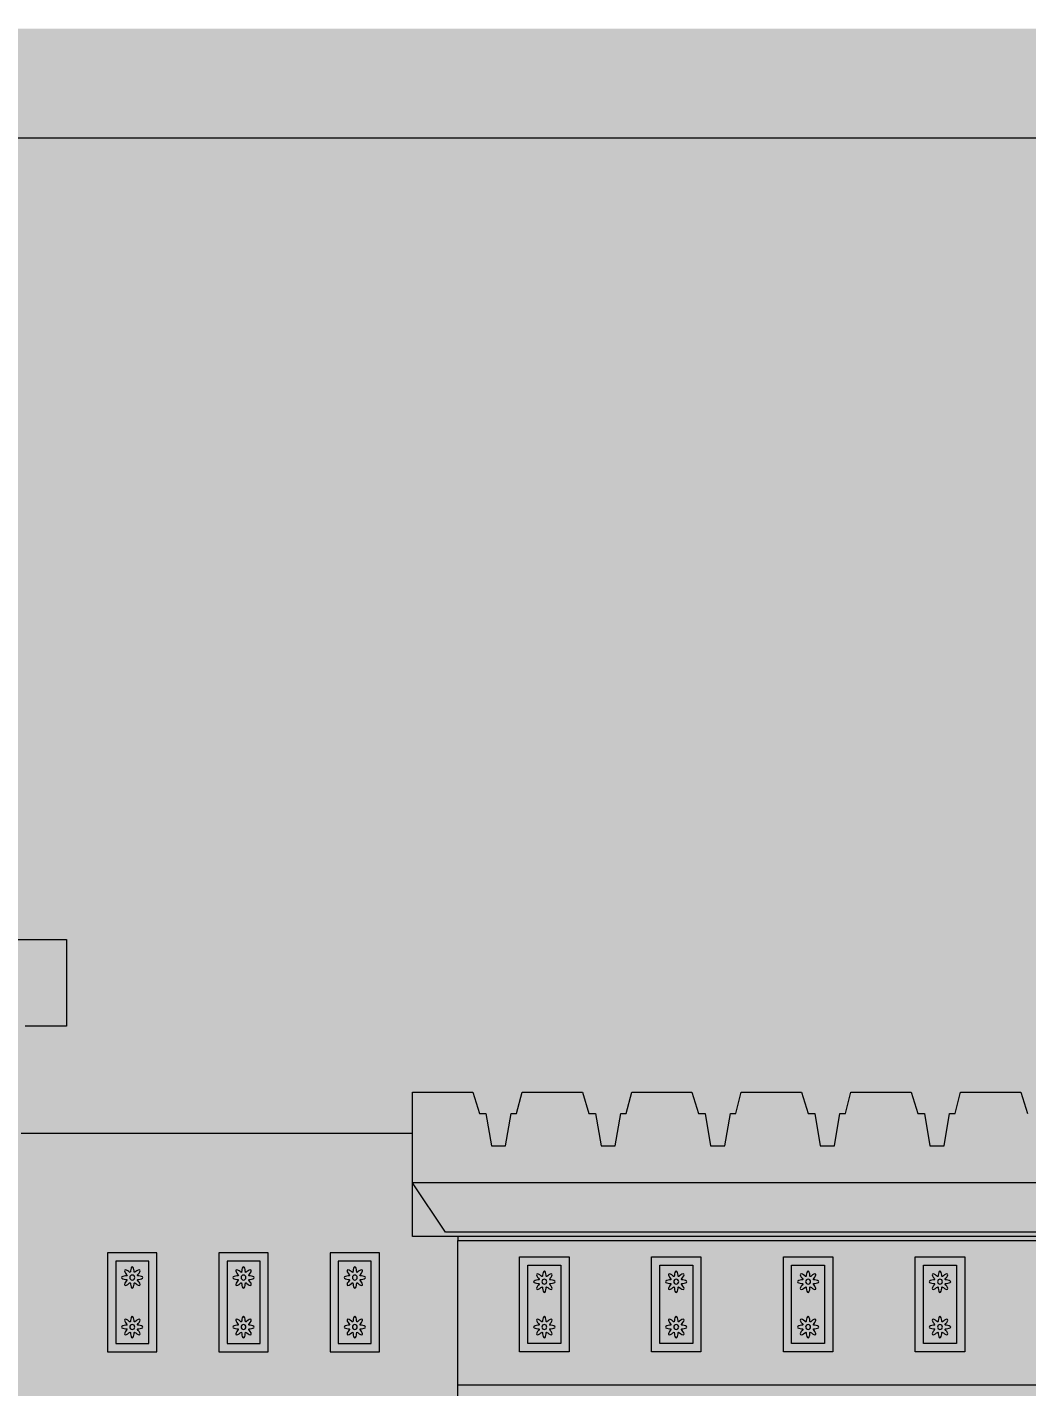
# Model space of a CAD drawing. Header units: millimetres. Extents: x -2412 to 16214, y -1176 to 12021.
# Drawn here: x 8695 to 12398, y 6985 to 12021 of the extents above; entities that cross this region are included whole.
import ezdxf

# ---------------------------------------------------------------- set-up
doc = ezdxf.new("R2010")
doc.units = ezdxf.units.MM
for name, color, linetype, lineweight, true_color in [('00_WHITE_BACKGROUND', 7, 'Continuous', 18, 0xffffff), ('01_STRUCTURE', 7, 'Continuous', 18, 0x000000), ('02_CORNICES', 7, 'Continuous', 18, 0x000000), ('03_FRAMES_DOORS', 7, 'Continuous', 18, 0x000000), ('04_GLAZING_SHUTTERS', 7, 'Continuous', 18, 0x000000), ('05_STONE_JOINTS', 7, 'Continuous', 18, 0x000000), ('06_ORNAMENT', 7, 'Continuous', 18, 0x000000), ('09_ESTIMATED_DIMS', 7, 'Continuous', 18, 0x000000)]:
    doc.layers.add(name, color=color, linetype=linetype, lineweight=lineweight, true_color=true_color)
doc.dimstyles.get("Standard").update_dxf_attribs({"dimtxt": 2.5, "dimasz": 2.5, "dimexe": 1.25, "dimexo": 0.625, "dimtad": 1, "dimcen": 2.5, "dimazin": 3, "dimtfac": 1, "dimtmove": 0, "dimatfit": 3})

msp = doc.modelspace()

# ---------------------------------------------------------------- linework, layer by layer
at = {"layer": '00_WHITE_BACKGROUND', "lineweight": 18, "true_color": 0xffffff}
msp.add_solid([(-2412.2137, -1175.5725), (16213.7405, -1175.5725), (-2412.2137, 12015.2672), (16213.7405, 12015.2672)], dxfattribs=at)
at = {"layer": '01_STRUCTURE', "color": 7, "lineweight": 18, "true_color": 0x000000}
for points in [[(10122.1374, 7923.6641), (8671.7557, 7923.6641)], [(10290.0763, 7541.9847), (10122.1374, 7541.9847), (10122.1374, 7740.458)], [(10290.0763, 6992.3664), (10290.0763, 7526.7176)]]:
    msp.add_lwpolyline(points, dxfattribs=at)
at = {"layer": '02_CORNICES', "color": 7, "lineweight": 18, "true_color": 0x000000}
for points in [[(8620.8244, 8641.2214), (8839.6947, 8641.2214), (8839.6947, 8320.6107), (8687.0229, 8320.6107)], [(10122.1374, 7740.458), (10122.1374, 7923.6641), (10122.1374, 8076.3359), (10345.4656, 8076.3359), (10369.8321, 7996.9466), (10394.1985, 7996.9466), (10414.5038, 7877.8626), (10467.2824, 7877.8626), (10487.5878, 7996.9466), (10507.8931, 7996.9466), (10528.1985, 8076.3359), (10751.5267, 8076.3359), (10775.8931, 7996.9466), (10800.2595, 7996.9466), (10820.5649, 7877.8626), (10873.3435, 7877.8626), (10893.6489, 7996.9466), (10913.9542, 7996.9466), (10934.2595, 8076.3359), (11157.5878, 8076.3359), (11181.9542, 7996.9466), (11206.3206, 7996.9466), (11226.6107, 7877.8626), (11279.4046, 7877.8626), (11299.7099, 7996.9466), (11320.0153, 7996.9466), (11340.3206, 8076.3359), (11563.6489, 8076.3359), (11588.0153, 7996.9466), (11612.3664, 7996.9466), (11632.6718, 7877.8626), (11685.4656, 7877.8626), (11705.771, 7996.9466), (11726.0763, 7996.9466), (11746.3664, 8076.3359), (11969.7099, 8076.3359), (11994.0763, 7996.9466), (12018.4275, 7996.9466), (12038.7328, 7877.8626), (12091.5267, 7877.8626), (12111.8321, 7996.9466), (12132.1221, 7996.9466), (12152.4275, 8076.3359), (12375.771, 8076.3359), (12400.1221, 7996.9466)], [(14000, 7740.458), (10122.1374, 7740.458)], [(14000, 7740.458), (13877.8626, 7557.2519), (10244.2748, 7557.2519), (10122.1374, 7740.458)]]:
    msp.add_lwpolyline(points, dxfattribs=at)
at = {"layer": '03_FRAMES_DOORS', "color": 7, "lineweight": 18, "true_color": 0x000000}
for points in [[(8992.3664, 7480.916), (8992.3664, 7114.5038), (9175.5725, 7114.5038), (9175.5725, 7480.916)], [(9404.5802, 7480.916), (9404.5802, 7114.5038), (9587.7863, 7114.5038), (9587.7863, 7480.916)], [(9816.7939, 7480.916), (9816.7939, 7114.5038), (10000, 7114.5038), (10000, 7480.916)], [(10519.084, 7465.6489), (10702.2901, 7465.6489), (10702.2901, 7114.5038), (10519.084, 7114.5038)], [(11007.6336, 7465.6489), (11190.8397, 7465.6489), (11190.8397, 7114.5038), (11007.6336, 7114.5038)], [(11496.1832, 7465.6489), (11679.3893, 7465.6489), (11679.3893, 7114.5038), (11496.1832, 7114.5038)], [(11984.7328, 7465.6489), (12167.9389, 7465.6489), (12167.9389, 7114.5038), (11984.7328, 7114.5038)]]:
    msp.add_lwpolyline(points, close=True, dxfattribs=at)
at = {"layer": '04_GLAZING_SHUTTERS', "color": 7, "lineweight": 18, "true_color": 0x000000}
for points in [[(9022.9008, 7450.3817), (9022.9008, 7145.0382), (9145.0382, 7145.0382), (9145.0382, 7450.3817)], [(9435.1145, 7450.3817), (9435.1145, 7145.0382), (9557.2519, 7145.0382), (9557.2519, 7450.3817)], [(9847.3282, 7450.3817), (9847.3282, 7145.0382), (9969.4656, 7145.0382), (9969.4656, 7450.3817)], [(10549.6183, 7435.1145), (10671.7557, 7435.1145), (10671.7557, 7145.0382), (10549.6183, 7145.0382)], [(11038.1679, 7435.1145), (11160.3053, 7435.1145), (11160.3053, 7145.0382), (11038.1679, 7145.0382)], [(11526.7176, 7435.1145), (11648.855, 7435.1145), (11648.855, 7145.0382), (11526.7176, 7145.0382)], [(12015.2672, 7435.1145), (12137.4046, 7435.1145), (12137.4046, 7145.0382), (12015.2672, 7145.0382)]]:
    msp.add_lwpolyline(points, close=True, dxfattribs=at)
at = {"layer": '05_STONE_JOINTS', "color": 7, "lineweight": 18, "true_color": 0x000000}
for points in [[(13832.0611, 7526.7176), (13832.0611, 7541.9847), (10290.0763, 7541.9847), (10290.0763, 7526.7176)], [(13832.0611, 6992.3664), (13832.0611, 6977.0992), (13832.0611, 6656.4885), (13832.0611, 6564.8855), (10290.0763, 6564.8855), (10290.0763, 6656.4885), (10290.0763, 6977.0992), (10290.0763, 6992.3664)]]:
    msp.add_lwpolyline(points, close=True, dxfattribs=at)
at = {"layer": '06_ORNAMENT', "color": 7, "lineweight": 18, "true_color": 0x000000}
for points in [[(9044.2748, 7389.313), (9045.6336, 7386.7939), (9049.3435, 7384.7481), (9054.3817, 7383.4198), (9059.4351, 7382.7328), (9063.2214, 7382.2748), (9064.9008, 7381.4198), (9064.3053, 7379.6183), (9061.9695, 7376.6107), (9058.8855, 7372.5496), (9056.2595, 7368.0458), (9055.084, 7363.9847), (9055.9084, 7361.2519), (9058.6412, 7360.4275), (9062.7023, 7361.6031), (9067.2061, 7364.229), (9071.2672, 7367.313), (9074.2748, 7369.6489), (9076.0763, 7370.2443), (9076.9313, 7368.5649), (9077.3893, 7364.7786), (9078.0916, 7359.7252), (9079.4046, 7354.687), (9081.4504, 7350.9771), (9083.9695, 7349.6183), (9086.4885, 7350.9771), (9088.5344, 7354.687), (9089.8626, 7359.7252), (9090.5496, 7364.7786), (9091.0076, 7368.5649), (9091.8626, 7370.2443), (9093.6641, 7369.6489), (9096.6718, 7367.313), (9100.7328, 7364.229), (9105.2366, 7361.6031), (9109.2977, 7360.4275), (9112.0305, 7361.2519), (9112.855, 7363.9847), (9111.6794, 7368.0458), (9109.0534, 7372.5496), (9105.9695, 7376.6107), (9103.6336, 7379.6183), (9103.0382, 7381.4198), (9104.7176, 7382.2748), (9108.5038, 7382.7328), (9113.5573, 7383.4198), (9118.5954, 7384.7481), (9122.3053, 7386.7939), (9123.6641, 7389.313), (9122.3053, 7391.8321), (9118.5954, 7393.8779), (9113.5573, 7395.1908), (9108.5038, 7395.8931), (9104.7176, 7396.3511), (9103.0382, 7397.2061), (9103.6336, 7399.0076), (9105.9695, 7402.0153), (9109.0534, 7406.0763), (9111.6794, 7410.5802), (9112.855, 7414.6412), (9112.0305, 7417.374), (9109.2977, 7418.1985), (9105.2366, 7417.0229), (9100.7328, 7414.3969), (9096.6718, 7411.313), (9093.6641, 7408.9771), (9091.8626, 7408.3817), (9091.0076, 7410.0611), (9090.5496, 7413.8473), (9089.8626, 7418.9008), (9088.5344, 7423.9389), (9086.4885, 7427.6489), (9083.9695, 7429.0076), (9081.4504, 7427.6489), (9079.4046, 7423.9389), (9078.0916, 7418.9008), (9077.3893, 7413.8473), (9076.9313, 7410.0611), (9076.0763, 7408.3817), (9074.2748, 7408.9771), (9071.2672, 7411.313), (9067.2061, 7414.3969), (9062.7023, 7417.0229), (9058.6412, 7418.1985), (9055.9084, 7417.374), (9055.084, 7414.6412), (9056.2595, 7410.5802), (9058.8855, 7406.0763), (9061.9695, 7402.0153), (9064.3053, 7399.0076), (9064.9008, 7397.2061), (9063.2214, 7396.3511), (9059.4351, 7395.8931), (9054.3817, 7395.1908), (9049.3435, 7393.8779), (9045.6336, 7391.8321)], [(9456.4885, 7389.313), (9457.8473, 7386.7939), (9461.5573, 7384.7481), (9466.5954, 7383.4198), (9471.6489, 7382.7328), (9475.4351, 7382.2748), (9477.1145, 7381.4198), (9476.5191, 7379.6183), (9474.1832, 7376.6107), (9471.0992, 7372.5496), (9468.4733, 7368.0458), (9467.2977, 7363.9847), (9468.1221, 7361.2519), (9470.855, 7360.4275), (9474.916, 7361.6031), (9479.4198, 7364.229), (9483.4809, 7367.313), (9486.4885, 7369.6489), (9488.2901, 7370.2443), (9489.145, 7368.5649), (9489.6031, 7364.7786), (9490.3053, 7359.7252), (9491.6183, 7354.687), (9493.6641, 7350.9771), (9496.1832, 7349.6183), (9498.7023, 7350.9771), (9500.7481, 7354.687), (9502.0763, 7359.7252), (9502.7634, 7364.7786), (9503.2214, 7368.5649), (9504.0763, 7370.2443), (9505.8779, 7369.6489), (9508.8855, 7367.313), (9512.9466, 7364.229), (9517.4504, 7361.6031), (9521.5115, 7360.4275), (9524.2443, 7361.2519), (9525.0687, 7363.9847), (9523.8931, 7368.0458), (9521.2672, 7372.5496), (9518.1832, 7376.6107), (9515.8473, 7379.6183), (9515.2519, 7381.4198), (9516.9313, 7382.2748), (9520.7176, 7382.7328), (9525.771, 7383.4198), (9530.8092, 7384.7481), (9534.5191, 7386.7939), (9535.8779, 7389.313), (9534.5191, 7391.8321), (9530.8092, 7393.8779), (9525.771, 7395.1908), (9520.7176, 7395.8931), (9516.9313, 7396.3511), (9515.2519, 7397.2061), (9515.8473, 7399.0076), (9518.1832, 7402.0153), (9521.2672, 7406.0763), (9523.8931, 7410.5802), (9525.0687, 7414.6412), (9524.2443, 7417.374), (9521.5115, 7418.1985), (9517.4504, 7417.0229), (9512.9466, 7414.3969), (9508.8855, 7411.313), (9505.8779, 7408.9771), (9504.0763, 7408.3817), (9503.2214, 7410.0611), (9502.7634, 7413.8473), (9502.0763, 7418.9008), (9500.7481, 7423.9389), (9498.7023, 7427.6489), (9496.1832, 7429.0076), (9493.6641, 7427.6489), (9491.6183, 7423.9389), (9490.3053, 7418.9008), (9489.6031, 7413.8473), (9489.145, 7410.0611), (9488.2901, 7408.3817), (9486.4885, 7408.9771), (9483.4809, 7411.313), (9479.4198, 7414.3969), (9474.916, 7417.0229), (9470.855, 7418.1985), (9468.1221, 7417.374), (9467.2977, 7414.6412), (9468.4733, 7410.5802), (9471.0992, 7406.0763), (9474.1832, 7402.0153), (9476.5191, 7399.0076), (9477.1145, 7397.2061), (9475.4351, 7396.3511), (9471.6489, 7395.8931), (9466.5954, 7395.1908), (9461.5573, 7393.8779), (9457.8473, 7391.8321)], [(9868.7023, 7389.313), (9870.0611, 7386.7939), (9873.771, 7384.7481), (9878.8092, 7383.4198), (9883.8626, 7382.7328), (9887.6489, 7382.2748), (9889.3282, 7381.4198), (9888.7328, 7379.6183), (9886.3969, 7376.6107), (9883.313, 7372.5496), (9880.687, 7368.0458), (9879.5115, 7363.9847), (9880.3359, 7361.2519), (9883.0687, 7360.4275), (9887.1298, 7361.6031), (9891.6336, 7364.229), (9895.6947, 7367.313), (9898.7023, 7369.6489), (9900.5038, 7370.2443), (9901.3588, 7368.5649), (9901.8168, 7364.7786), (9902.5191, 7359.7252), (9903.8321, 7354.687), (9905.8779, 7350.9771), (9908.3969, 7349.6183), (9910.916, 7350.9771), (9912.9618, 7354.687), (9914.2901, 7359.7252), (9914.9771, 7364.7786), (9915.4351, 7368.5649), (9916.2901, 7370.2443), (9918.0916, 7369.6489), (9921.0992, 7367.313), (9925.1603, 7364.229), (9929.6641, 7361.6031), (9933.7252, 7360.4275), (9936.458, 7361.2519), (9937.2824, 7363.9847), (9936.1069, 7368.0458), (9933.4809, 7372.5496), (9930.3969, 7376.6107), (9928.0611, 7379.6183), (9927.4656, 7381.4198), (9929.145, 7382.2748), (9932.9313, 7382.7328), (9937.9847, 7383.4198), (9943.0229, 7384.7481), (9946.7328, 7386.7939), (9948.0916, 7389.313), (9946.7328, 7391.8321), (9943.0229, 7393.8779), (9937.9847, 7395.1908), (9932.9313, 7395.8931), (9929.145, 7396.3511), (9927.4656, 7397.2061), (9928.0611, 7399.0076), (9930.3969, 7402.0153), (9933.4809, 7406.0763), (9936.1069, 7410.5802), (9937.2824, 7414.6412), (9936.458, 7417.374), (9933.7252, 7418.1985), (9929.6641, 7417.0229), (9925.1603, 7414.3969), (9921.0992, 7411.313), (9918.0916, 7408.9771), (9916.2901, 7408.3817), (9915.4351, 7410.0611), (9914.9771, 7413.8473), (9914.2901, 7418.9008), (9912.9618, 7423.9389), (9910.916, 7427.6489), (9908.3969, 7429.0076), (9905.8779, 7427.6489), (9903.8321, 7423.9389), (9902.5191, 7418.9008), (9901.8168, 7413.8473), (9901.3588, 7410.0611), (9900.5038, 7408.3817), (9898.7023, 7408.9771), (9895.6947, 7411.313), (9891.6336, 7414.3969), (9887.1298, 7417.0229), (9883.0687, 7418.1985), (9880.3359, 7417.374), (9879.5115, 7414.6412), (9880.687, 7410.5802), (9883.313, 7406.0763), (9886.3969, 7402.0153), (9888.7328, 7399.0076), (9889.3282, 7397.2061), (9887.6489, 7396.3511), (9883.8626, 7395.8931), (9878.8092, 7395.1908), (9873.771, 7393.8779), (9870.0611, 7391.8321)], [(10570.9924, 7374.0458), (10572.3511, 7371.5267), (10576.0611, 7369.4809), (10581.0992, 7368.1527), (10586.1527, 7367.4656), (10589.9389, 7367.0076), (10591.6183, 7366.1527), (10591.0229, 7364.3511), (10588.687, 7361.3435), (10585.6031, 7357.2824), (10582.9771, 7352.7786), (10581.8015, 7348.7176), (10582.626, 7345.9847), (10585.3588, 7345.1603), (10589.4198, 7346.3359), (10593.9237, 7348.9618), (10597.9847, 7352.0458), (10600.9924, 7354.3817), (10602.7939, 7354.9771), (10603.6489, 7353.2977), (10604.1069, 7349.5115), (10604.8092, 7344.458), (10606.1221, 7339.4198), (10608.1679, 7335.7099), (10610.687, 7334.3511), (10613.2061, 7335.7099), (10615.2519, 7339.4198), (10616.5802, 7344.458), (10617.2672, 7349.5115), (10617.7252, 7353.2977), (10618.5802, 7354.9771), (10620.3817, 7354.3817), (10623.3893, 7352.0458), (10627.4504, 7348.9618), (10631.9542, 7346.3359), (10636.0153, 7345.1603), (10638.7481, 7345.9847), (10639.5725, 7348.7176), (10638.3969, 7352.7786), (10635.771, 7357.2824), (10632.687, 7361.3435), (10630.3511, 7364.3511), (10629.7557, 7366.1527), (10631.4351, 7367.0076), (10635.2214, 7367.4656), (10640.2748, 7368.1527), (10645.313, 7369.4809), (10649.0229, 7371.5267), (10650.3817, 7374.0458), (10649.0229, 7376.5649), (10645.313, 7378.6107), (10640.2748, 7379.9237), (10635.2214, 7380.626), (10631.4351, 7381.084), (10629.7557, 7381.9389), (10630.3511, 7383.7405), (10632.687, 7386.7481), (10635.771, 7390.8092), (10638.3969, 7395.313), (10639.5725, 7399.374), (10638.7481, 7402.1069), (10636.0153, 7402.9313), (10631.9542, 7401.7557), (10627.4504, 7399.1298), (10623.3893, 7396.0458), (10620.3817, 7393.7099), (10618.5802, 7393.1145), (10617.7252, 7394.7939), (10617.2672, 7398.5802), (10616.5802, 7403.6336), (10615.2519, 7408.6718), (10613.2061, 7412.3817), (10610.687, 7413.7405), (10608.1679, 7412.3817), (10606.1221, 7408.6718), (10604.8092, 7403.6336), (10604.1069, 7398.5802), (10603.6489, 7394.7939), (10602.7939, 7393.1145), (10600.9924, 7393.7099), (10597.9847, 7396.0458), (10593.9237, 7399.1298), (10589.4198, 7401.7557), (10585.3588, 7402.9313), (10582.626, 7402.1069), (10581.8015, 7399.374), (10582.9771, 7395.313), (10585.6031, 7390.8092), (10588.687, 7386.7481), (10591.0229, 7383.7405), (10591.6183, 7381.9389), (10589.9389, 7381.084), (10586.1527, 7380.626), (10581.0992, 7379.9237), (10576.0611, 7378.6107), (10572.3511, 7376.5649)], [(11059.542, 7374.0458), (11060.9008, 7371.5267), (11064.6107, 7369.4809), (11069.6489, 7368.1527), (11074.7023, 7367.4656), (11078.4885, 7367.0076), (11080.1679, 7366.1527), (11079.5725, 7364.3511), (11077.2366, 7361.3435), (11074.1527, 7357.2824), (11071.5267, 7352.7786), (11070.3511, 7348.7176), (11071.1756, 7345.9847), (11073.9084, 7345.1603), (11077.9695, 7346.3359), (11082.4733, 7348.9618), (11086.5344, 7352.0458), (11089.542, 7354.3817), (11091.3435, 7354.9771), (11092.1985, 7353.2977), (11092.6565, 7349.5115), (11093.3588, 7344.458), (11094.6718, 7339.4198), (11096.7176, 7335.7099), (11099.2366, 7334.3511), (11101.7557, 7335.7099), (11103.8015, 7339.4198), (11105.1298, 7344.458), (11105.8168, 7349.5115), (11106.2748, 7353.2977), (11107.1298, 7354.9771), (11108.9313, 7354.3817), (11111.9389, 7352.0458), (11116, 7348.9618), (11120.5038, 7346.3359), (11124.5649, 7345.1603), (11127.2977, 7345.9847), (11128.1221, 7348.7176), (11126.9466, 7352.7786), (11124.3206, 7357.2824), (11121.2366, 7361.3435), (11118.9008, 7364.3511), (11118.3053, 7366.1527), (11119.9847, 7367.0076), (11123.771, 7367.4656), (11128.8244, 7368.1527), (11133.8626, 7369.4809), (11137.5725, 7371.5267), (11138.9313, 7374.0458), (11137.5725, 7376.5649), (11133.8626, 7378.6107), (11128.8244, 7379.9237), (11123.771, 7380.626), (11119.9847, 7381.084), (11118.3053, 7381.9389), (11118.9008, 7383.7405), (11121.2366, 7386.7481), (11124.3206, 7390.8092), (11126.9466, 7395.313), (11128.1221, 7399.374), (11127.2977, 7402.1069), (11124.5649, 7402.9313), (11120.5038, 7401.7557), (11116, 7399.1298), (11111.9389, 7396.0458), (11108.9313, 7393.7099), (11107.1298, 7393.1145), (11106.2748, 7394.7939), (11105.8168, 7398.5802), (11105.1298, 7403.6336), (11103.8015, 7408.6718), (11101.7557, 7412.3817), (11099.2366, 7413.7405), (11096.7176, 7412.3817), (11094.6718, 7408.6718), (11093.3588, 7403.6336), (11092.6565, 7398.5802), (11092.1985, 7394.7939), (11091.3435, 7393.1145), (11089.542, 7393.7099), (11086.5344, 7396.0458), (11082.4733, 7399.1298), (11077.9695, 7401.7557), (11073.9084, 7402.9313), (11071.1756, 7402.1069), (11070.3511, 7399.374), (11071.5267, 7395.313), (11074.1527, 7390.8092), (11077.2366, 7386.7481), (11079.5725, 7383.7405), (11080.1679, 7381.9389), (11078.4885, 7381.084), (11074.7023, 7380.626), (11069.6489, 7379.9237), (11064.6107, 7378.6107), (11060.9008, 7376.5649)], [(11548.0916, 7374.0458), (11549.4504, 7371.5267), (11553.1603, 7369.4809), (11558.1985, 7368.1527), (11563.2519, 7367.4656), (11567.0382, 7367.0076), (11568.7176, 7366.1527), (11568.1221, 7364.3511), (11565.7863, 7361.3435), (11562.7023, 7357.2824), (11560.0763, 7352.7786), (11558.9008, 7348.7176), (11559.7252, 7345.9847), (11562.458, 7345.1603), (11566.5191, 7346.3359), (11571.0229, 7348.9618), (11575.084, 7352.0458), (11578.0916, 7354.3817), (11579.8931, 7354.9771), (11580.7481, 7353.2977), (11581.2061, 7349.5115), (11581.9084, 7344.458), (11583.2214, 7339.4198), (11585.2672, 7335.7099), (11587.7863, 7334.3511), (11590.3053, 7335.7099), (11592.3511, 7339.4198), (11593.6794, 7344.458), (11594.3664, 7349.5115), (11594.8244, 7353.2977), (11595.6794, 7354.9771), (11597.4809, 7354.3817), (11600.4885, 7352.0458), (11604.5496, 7348.9618), (11609.0534, 7346.3359), (11613.1145, 7345.1603), (11615.8473, 7345.9847), (11616.6718, 7348.7176), (11615.4962, 7352.7786), (11612.8702, 7357.2824), (11609.7863, 7361.3435), (11607.4504, 7364.3511), (11606.855, 7366.1527), (11608.5344, 7367.0076), (11612.3206, 7367.4656), (11617.374, 7368.1527), (11622.4122, 7369.4809), (11626.1221, 7371.5267), (11627.4809, 7374.0458), (11626.1221, 7376.5649), (11622.4122, 7378.6107), (11617.374, 7379.9237), (11612.3206, 7380.626), (11608.5344, 7381.084), (11606.855, 7381.9389), (11607.4504, 7383.7405), (11609.7863, 7386.7481), (11612.8702, 7390.8092), (11615.4962, 7395.313), (11616.6718, 7399.374), (11615.8473, 7402.1069), (11613.1145, 7402.9313), (11609.0534, 7401.7557), (11604.5496, 7399.1298), (11600.4885, 7396.0458), (11597.4809, 7393.7099), (11595.6794, 7393.1145), (11594.8244, 7394.7939), (11594.3664, 7398.5802), (11593.6794, 7403.6336), (11592.3511, 7408.6718), (11590.3053, 7412.3817), (11587.7863, 7413.7405), (11585.2672, 7412.3817), (11583.2214, 7408.6718), (11581.9084, 7403.6336), (11581.2061, 7398.5802), (11580.7481, 7394.7939), (11579.8931, 7393.1145), (11578.0916, 7393.7099), (11575.084, 7396.0458), (11571.0229, 7399.1298), (11566.5191, 7401.7557), (11562.458, 7402.9313), (11559.7252, 7402.1069), (11558.9008, 7399.374), (11560.0763, 7395.313), (11562.7023, 7390.8092), (11565.7863, 7386.7481), (11568.1221, 7383.7405), (11568.7176, 7381.9389), (11567.0382, 7381.084), (11563.2519, 7380.626), (11558.1985, 7379.9237), (11553.1603, 7378.6107), (11549.4504, 7376.5649)], [(12036.6412, 7374.0458), (12038, 7371.5267), (12041.7099, 7369.4809), (12046.7481, 7368.1527), (12051.8015, 7367.4656), (12055.5878, 7367.0076), (12057.2672, 7366.1527), (12056.6718, 7364.3511), (12054.3359, 7361.3435), (12051.2519, 7357.2824), (12048.626, 7352.7786), (12047.4504, 7348.7176), (12048.2748, 7345.9847), (12051.0076, 7345.1603), (12055.0687, 7346.3359), (12059.5725, 7348.9618), (12063.6336, 7352.0458), (12066.6412, 7354.3817), (12068.4427, 7354.9771), (12069.2977, 7353.2977), (12069.7557, 7349.5115), (12070.458, 7344.458), (12071.771, 7339.4198), (12073.8168, 7335.7099), (12076.3359, 7334.3511), (12078.855, 7335.7099), (12080.9008, 7339.4198), (12082.229, 7344.458), (12082.916, 7349.5115), (12083.374, 7353.2977), (12084.229, 7354.9771), (12086.0305, 7354.3817), (12089.0382, 7352.0458), (12093.0992, 7348.9618), (12097.6031, 7346.3359), (12101.6641, 7345.1603), (12104.3969, 7345.9847), (12105.2214, 7348.7176), (12104.0458, 7352.7786), (12101.4198, 7357.2824), (12098.3359, 7361.3435), (12096, 7364.3511), (12095.4046, 7366.1527), (12097.084, 7367.0076), (12100.8702, 7367.4656), (12105.9237, 7368.1527), (12110.9618, 7369.4809), (12114.6718, 7371.5267), (12116.0305, 7374.0458), (12114.6718, 7376.5649), (12110.9618, 7378.6107), (12105.9237, 7379.9237), (12100.8702, 7380.626), (12097.084, 7381.084), (12095.4046, 7381.9389), (12096, 7383.7405), (12098.3359, 7386.7481), (12101.4198, 7390.8092), (12104.0458, 7395.313), (12105.2214, 7399.374), (12104.3969, 7402.1069), (12101.6641, 7402.9313), (12097.6031, 7401.7557), (12093.0992, 7399.1298), (12089.0382, 7396.0458), (12086.0305, 7393.7099), (12084.229, 7393.1145), (12083.374, 7394.7939), (12082.916, 7398.5802), (12082.229, 7403.6336), (12080.9008, 7408.6718), (12078.855, 7412.3817), (12076.3359, 7413.7405), (12073.8168, 7412.3817), (12071.771, 7408.6718), (12070.458, 7403.6336), (12069.7557, 7398.5802), (12069.2977, 7394.7939), (12068.4427, 7393.1145), (12066.6412, 7393.7099), (12063.6336, 7396.0458), (12059.5725, 7399.1298), (12055.0687, 7401.7557), (12051.0076, 7402.9313), (12048.2748, 7402.1069), (12047.4504, 7399.374), (12048.626, 7395.313), (12051.2519, 7390.8092), (12054.3359, 7386.7481), (12056.6718, 7383.7405), (12057.2672, 7381.9389), (12055.5878, 7381.084), (12051.8015, 7380.626), (12046.7481, 7379.9237), (12041.7099, 7378.6107), (12038, 7376.5649)], [(9074.8397, 7389.313), (9075.542, 7385.8168), (9077.5115, 7382.855), (9080.4733, 7380.8855), (9083.9695, 7380.1832), (9087.4656, 7380.8855), (9090.4275, 7382.855), (9092.3969, 7385.8168), (9093.0992, 7389.313), (9092.3969, 7392.8092), (9090.4275, 7395.771), (9087.4656, 7397.7405), (9083.9695, 7398.4427), (9080.4733, 7397.7405), (9077.5115, 7395.771), (9075.542, 7392.8092)], [(9487.0534, 7389.313), (9487.7557, 7385.8168), (9489.7252, 7382.855), (9492.687, 7380.8855), (9496.1832, 7380.1832), (9499.6794, 7380.8855), (9502.6412, 7382.855), (9504.6107, 7385.8168), (9505.313, 7389.313), (9504.6107, 7392.8092), (9502.6412, 7395.771), (9499.6794, 7397.7405), (9496.1832, 7398.4427), (9492.687, 7397.7405), (9489.7252, 7395.771), (9487.7557, 7392.8092)], [(9899.2672, 7389.313), (9899.9695, 7385.8168), (9901.9389, 7382.855), (9904.9008, 7380.8855), (9908.3969, 7380.1832), (9911.8931, 7380.8855), (9914.855, 7382.855), (9916.8244, 7385.8168), (9917.5267, 7389.313), (9916.8244, 7392.8092), (9914.855, 7395.771), (9911.8931, 7397.7405), (9908.3969, 7398.4427), (9904.9008, 7397.7405), (9901.9389, 7395.771), (9899.9695, 7392.8092)], [(10601.5573, 7374.0458), (10602.2595, 7370.5496), (10604.229, 7367.5878), (10607.1908, 7365.6183), (10610.687, 7364.916), (10614.1832, 7365.6183), (10617.145, 7367.5878), (10619.1145, 7370.5496), (10619.8168, 7374.0458), (10619.1145, 7377.542), (10617.145, 7380.5038), (10614.1832, 7382.4733), (10610.687, 7383.1756), (10607.1908, 7382.4733), (10604.229, 7380.5038), (10602.2595, 7377.542)], [(11090.1069, 7374.0458), (11090.8092, 7370.5496), (11092.7786, 7367.5878), (11095.7405, 7365.6183), (11099.2366, 7364.916), (11102.7328, 7365.6183), (11105.6947, 7367.5878), (11107.6641, 7370.5496), (11108.3664, 7374.0458), (11107.6641, 7377.542), (11105.6947, 7380.5038), (11102.7328, 7382.4733), (11099.2366, 7383.1756), (11095.7405, 7382.4733), (11092.7786, 7380.5038), (11090.8092, 7377.542)], [(11578.6565, 7374.0458), (11579.3588, 7370.5496), (11581.3282, 7367.5878), (11584.2901, 7365.6183), (11587.7863, 7364.916), (11591.2824, 7365.6183), (11594.2443, 7367.5878), (11596.2137, 7370.5496), (11596.916, 7374.0458), (11596.2137, 7377.542), (11594.2443, 7380.5038), (11591.2824, 7382.4733), (11587.7863, 7383.1756), (11584.2901, 7382.4733), (11581.3282, 7380.5038), (11579.3588, 7377.542)], [(12067.2061, 7374.0458), (12067.9084, 7370.5496), (12069.8779, 7367.5878), (12072.8397, 7365.6183), (12076.3359, 7364.916), (12079.8321, 7365.6183), (12082.7939, 7367.5878), (12084.7634, 7370.5496), (12085.4656, 7374.0458), (12084.7634, 7377.542), (12082.7939, 7380.5038), (12079.8321, 7382.4733), (12076.3359, 7383.1756), (12072.8397, 7382.4733), (12069.8779, 7380.5038), (12067.9084, 7377.542)], [(9044.2748, 7206.1069), (9045.6336, 7203.5878), (9049.3435, 7201.542), (9054.3817, 7200.2137), (9059.4351, 7199.5267), (9063.2214, 7199.0687), (9064.9008, 7198.2137), (9064.3053, 7196.4122), (9061.9695, 7193.4046), (9058.8855, 7189.3435), (9056.2595, 7184.8397), (9055.084, 7180.7786), (9055.9084, 7178.0458), (9058.6412, 7177.2214), (9062.7023, 7178.3969), (9067.2061, 7181.0229), (9071.2672, 7184.1069), (9074.2748, 7186.4427), (9076.0763, 7187.0382), (9076.9313, 7185.3588), (9077.3893, 7181.5725), (9078.0916, 7176.5191), (9079.4046, 7171.4809), (9081.4504, 7167.771), (9083.9695, 7166.4122), (9086.4885, 7167.771), (9088.5344, 7171.4809), (9089.8626, 7176.5191), (9090.5496, 7181.5725), (9091.0076, 7185.3588), (9091.8626, 7187.0382), (9093.6641, 7186.4427), (9096.6718, 7184.1069), (9100.7328, 7181.0229), (9105.2366, 7178.3969), (9109.2977, 7177.2214), (9112.0305, 7178.0458), (9112.855, 7180.7786), (9111.6794, 7184.8397), (9109.0534, 7189.3435), (9105.9695, 7193.4046), (9103.6336, 7196.4122), (9103.0382, 7198.2137), (9104.7176, 7199.0687), (9108.5038, 7199.5267), (9113.5573, 7200.2137), (9118.5954, 7201.542), (9122.3053, 7203.5878), (9123.6641, 7206.1069), (9122.3053, 7208.626), (9118.5954, 7210.6718), (9113.5573, 7211.9847), (9108.5038, 7212.687), (9104.7176, 7213.145), (9103.0382, 7214), (9103.6336, 7215.8015), (9105.9695, 7218.8092), (9109.0534, 7222.8702), (9111.6794, 7227.374), (9112.855, 7231.4351), (9112.0305, 7234.1679), (9109.2977, 7234.9924), (9105.2366, 7233.8168), (9100.7328, 7231.1908), (9096.6718, 7228.1069), (9093.6641, 7225.771), (9091.8626, 7225.1756), (9091.0076, 7226.855), (9090.5496, 7230.6412), (9089.8626, 7235.6947), (9088.5344, 7240.7328), (9086.4885, 7244.4427), (9083.9695, 7245.8015), (9081.4504, 7244.4427), (9079.4046, 7240.7328), (9078.0916, 7235.6947), (9077.3893, 7230.6412), (9076.9313, 7226.855), (9076.0763, 7225.1756), (9074.2748, 7225.771), (9071.2672, 7228.1069), (9067.2061, 7231.1908), (9062.7023, 7233.8168), (9058.6412, 7234.9924), (9055.9084, 7234.1679), (9055.084, 7231.4351), (9056.2595, 7227.374), (9058.8855, 7222.8702), (9061.9695, 7218.8092), (9064.3053, 7215.8015), (9064.9008, 7214), (9063.2214, 7213.145), (9059.4351, 7212.687), (9054.3817, 7211.9847), (9049.3435, 7210.6718), (9045.6336, 7208.626)], [(9074.8397, 7206.1069), (9075.542, 7202.6107), (9077.5115, 7199.6489), (9080.4733, 7197.6794), (9083.9695, 7196.9771), (9087.4656, 7197.6794), (9090.4275, 7199.6489), (9092.3969, 7202.6107), (9093.0992, 7206.1069), (9092.3969, 7209.6031), (9090.4275, 7212.5649), (9087.4656, 7214.5344), (9083.9695, 7215.2366), (9080.4733, 7214.5344), (9077.5115, 7212.5649), (9075.542, 7209.6031)], [(9456.4885, 7206.1069), (9457.8473, 7203.5878), (9461.5573, 7201.542), (9466.5954, 7200.2137), (9471.6489, 7199.5267), (9475.4351, 7199.0687), (9477.1145, 7198.2137), (9476.5191, 7196.4122), (9474.1832, 7193.4046), (9471.0992, 7189.3435), (9468.4733, 7184.8397), (9467.2977, 7180.7786), (9468.1221, 7178.0458), (9470.855, 7177.2214), (9474.916, 7178.3969), (9479.4198, 7181.0229), (9483.4809, 7184.1069), (9486.4885, 7186.4427), (9488.2901, 7187.0382), (9489.145, 7185.3588), (9489.6031, 7181.5725), (9490.3053, 7176.5191), (9491.6183, 7171.4809), (9493.6641, 7167.771), (9496.1832, 7166.4122), (9498.7023, 7167.771), (9500.7481, 7171.4809), (9502.0763, 7176.5191), (9502.7634, 7181.5725), (9503.2214, 7185.3588), (9504.0763, 7187.0382), (9505.8779, 7186.4427), (9508.8855, 7184.1069), (9512.9466, 7181.0229), (9517.4504, 7178.3969), (9521.5115, 7177.2214), (9524.2443, 7178.0458), (9525.0687, 7180.7786), (9523.8931, 7184.8397), (9521.2672, 7189.3435), (9518.1832, 7193.4046), (9515.8473, 7196.4122), (9515.2519, 7198.2137), (9516.9313, 7199.0687), (9520.7176, 7199.5267), (9525.771, 7200.2137), (9530.8092, 7201.542), (9534.5191, 7203.5878), (9535.8779, 7206.1069), (9534.5191, 7208.626), (9530.8092, 7210.6718), (9525.771, 7211.9847), (9520.7176, 7212.687), (9516.9313, 7213.145), (9515.2519, 7214), (9515.8473, 7215.8015), (9518.1832, 7218.8092), (9521.2672, 7222.8702), (9523.8931, 7227.374), (9525.0687, 7231.4351), (9524.2443, 7234.1679), (9521.5115, 7234.9924), (9517.4504, 7233.8168), (9512.9466, 7231.1908), (9508.8855, 7228.1069), (9505.8779, 7225.771), (9504.0763, 7225.1756), (9503.2214, 7226.855), (9502.7634, 7230.6412), (9502.0763, 7235.6947), (9500.7481, 7240.7328), (9498.7023, 7244.4427), (9496.1832, 7245.8015), (9493.6641, 7244.4427), (9491.6183, 7240.7328), (9490.3053, 7235.6947), (9489.6031, 7230.6412), (9489.145, 7226.855), (9488.2901, 7225.1756), (9486.4885, 7225.771), (9483.4809, 7228.1069), (9479.4198, 7231.1908), (9474.916, 7233.8168), (9470.855, 7234.9924), (9468.1221, 7234.1679), (9467.2977, 7231.4351), (9468.4733, 7227.374), (9471.0992, 7222.8702), (9474.1832, 7218.8092), (9476.5191, 7215.8015), (9477.1145, 7214), (9475.4351, 7213.145), (9471.6489, 7212.687), (9466.5954, 7211.9847), (9461.5573, 7210.6718), (9457.8473, 7208.626)], [(9487.0534, 7206.1069), (9487.7557, 7202.6107), (9489.7252, 7199.6489), (9492.687, 7197.6794), (9496.1832, 7196.9771), (9499.6794, 7197.6794), (9502.6412, 7199.6489), (9504.6107, 7202.6107), (9505.313, 7206.1069), (9504.6107, 7209.6031), (9502.6412, 7212.5649), (9499.6794, 7214.5344), (9496.1832, 7215.2366), (9492.687, 7214.5344), (9489.7252, 7212.5649), (9487.7557, 7209.6031)], [(9868.7023, 7206.1069), (9870.0611, 7203.5878), (9873.771, 7201.542), (9878.8092, 7200.2137), (9883.8626, 7199.5267), (9887.6489, 7199.0687), (9889.3282, 7198.2137), (9888.7328, 7196.4122), (9886.3969, 7193.4046), (9883.313, 7189.3435), (9880.687, 7184.8397), (9879.5115, 7180.7786), (9880.3359, 7178.0458), (9883.0687, 7177.2214), (9887.1298, 7178.3969), (9891.6336, 7181.0229), (9895.6947, 7184.1069), (9898.7023, 7186.4427), (9900.5038, 7187.0382), (9901.3588, 7185.3588), (9901.8168, 7181.5725), (9902.5191, 7176.5191), (9903.8321, 7171.4809), (9905.8779, 7167.771), (9908.3969, 7166.4122), (9910.916, 7167.771), (9912.9618, 7171.4809), (9914.2901, 7176.5191), (9914.9771, 7181.5725), (9915.4351, 7185.3588), (9916.2901, 7187.0382), (9918.0916, 7186.4427), (9921.0992, 7184.1069), (9925.1603, 7181.0229), (9929.6641, 7178.3969), (9933.7252, 7177.2214), (9936.458, 7178.0458), (9937.2824, 7180.7786), (9936.1069, 7184.8397), (9933.4809, 7189.3435), (9930.3969, 7193.4046), (9928.0611, 7196.4122), (9927.4656, 7198.2137), (9929.145, 7199.0687), (9932.9313, 7199.5267), (9937.9847, 7200.2137), (9943.0229, 7201.542), (9946.7328, 7203.5878), (9948.0916, 7206.1069), (9946.7328, 7208.626), (9943.0229, 7210.6718), (9937.9847, 7211.9847), (9932.9313, 7212.687), (9929.145, 7213.145), (9927.4656, 7214), (9928.0611, 7215.8015), (9930.3969, 7218.8092), (9933.4809, 7222.8702), (9936.1069, 7227.374), (9937.2824, 7231.4351), (9936.458, 7234.1679), (9933.7252, 7234.9924), (9929.6641, 7233.8168), (9925.1603, 7231.1908), (9921.0992, 7228.1069), (9918.0916, 7225.771), (9916.2901, 7225.1756), (9915.4351, 7226.855), (9914.9771, 7230.6412), (9914.2901, 7235.6947), (9912.9618, 7240.7328), (9910.916, 7244.4427), (9908.3969, 7245.8015), (9905.8779, 7244.4427), (9903.8321, 7240.7328), (9902.5191, 7235.6947), (9901.8168, 7230.6412), (9901.3588, 7226.855), (9900.5038, 7225.1756), (9898.7023, 7225.771), (9895.6947, 7228.1069), (9891.6336, 7231.1908), (9887.1298, 7233.8168), (9883.0687, 7234.9924), (9880.3359, 7234.1679), (9879.5115, 7231.4351), (9880.687, 7227.374), (9883.313, 7222.8702), (9886.3969, 7218.8092), (9888.7328, 7215.8015), (9889.3282, 7214), (9887.6489, 7213.145), (9883.8626, 7212.687), (9878.8092, 7211.9847), (9873.771, 7210.6718), (9870.0611, 7208.626)], [(9899.2672, 7206.1069), (9899.9695, 7202.6107), (9901.9389, 7199.6489), (9904.9008, 7197.6794), (9908.3969, 7196.9771), (9911.8931, 7197.6794), (9914.855, 7199.6489), (9916.8244, 7202.6107), (9917.5267, 7206.1069), (9916.8244, 7209.6031), (9914.855, 7212.5649), (9911.8931, 7214.5344), (9908.3969, 7215.2366), (9904.9008, 7214.5344), (9901.9389, 7212.5649), (9899.9695, 7209.6031)], [(10570.9924, 7206.1069), (10572.3511, 7203.5878), (10576.0611, 7201.542), (10581.0992, 7200.2137), (10586.1527, 7199.5267), (10589.9389, 7199.0687), (10591.6183, 7198.2137), (10591.0229, 7196.4122), (10588.687, 7193.4046), (10585.6031, 7189.3435), (10582.9771, 7184.8397), (10581.8015, 7180.7786), (10582.626, 7178.0458), (10585.3588, 7177.2214), (10589.4198, 7178.3969), (10593.9237, 7181.0229), (10597.9847, 7184.1069), (10600.9924, 7186.4427), (10602.7939, 7187.0382), (10603.6489, 7185.3588), (10604.1069, 7181.5725), (10604.8092, 7176.5191), (10606.1221, 7171.4809), (10608.1679, 7167.771), (10610.687, 7166.4122), (10613.2061, 7167.771), (10615.2519, 7171.4809), (10616.5802, 7176.5191), (10617.2672, 7181.5725), (10617.7252, 7185.3588), (10618.5802, 7187.0382), (10620.3817, 7186.4427), (10623.3893, 7184.1069), (10627.4504, 7181.0229), (10631.9542, 7178.3969), (10636.0153, 7177.2214), (10638.7481, 7178.0458), (10639.5725, 7180.7786), (10638.3969, 7184.8397), (10635.771, 7189.3435), (10632.687, 7193.4046), (10630.3511, 7196.4122), (10629.7557, 7198.2137), (10631.4351, 7199.0687), (10635.2214, 7199.5267), (10640.2748, 7200.2137), (10645.313, 7201.542), (10649.0229, 7203.5878), (10650.3817, 7206.1069), (10649.0229, 7208.626), (10645.313, 7210.6718), (10640.2748, 7211.9847), (10635.2214, 7212.687), (10631.4351, 7213.145), (10629.7557, 7214), (10630.3511, 7215.8015), (10632.687, 7218.8092), (10635.771, 7222.8702), (10638.3969, 7227.374), (10639.5725, 7231.4351), (10638.7481, 7234.1679), (10636.0153, 7234.9924), (10631.9542, 7233.8168), (10627.4504, 7231.1908), (10623.3893, 7228.1069), (10620.3817, 7225.771), (10618.5802, 7225.1756), (10617.7252, 7226.855), (10617.2672, 7230.6412), (10616.5802, 7235.6947), (10615.2519, 7240.7328), (10613.2061, 7244.4427), (10610.687, 7245.8015), (10608.1679, 7244.4427), (10606.1221, 7240.7328), (10604.8092, 7235.6947), (10604.1069, 7230.6412), (10603.6489, 7226.855), (10602.7939, 7225.1756), (10600.9924, 7225.771), (10597.9847, 7228.1069), (10593.9237, 7231.1908), (10589.4198, 7233.8168), (10585.3588, 7234.9924), (10582.626, 7234.1679), (10581.8015, 7231.4351), (10582.9771, 7227.374), (10585.6031, 7222.8702), (10588.687, 7218.8092), (10591.0229, 7215.8015), (10591.6183, 7214), (10589.9389, 7213.145), (10586.1527, 7212.687), (10581.0992, 7211.9847), (10576.0611, 7210.6718), (10572.3511, 7208.626)], [(10601.5573, 7206.1069), (10602.2595, 7202.6107), (10604.229, 7199.6489), (10607.1908, 7197.6794), (10610.687, 7196.9771), (10614.1832, 7197.6794), (10617.145, 7199.6489), (10619.1145, 7202.6107), (10619.8168, 7206.1069), (10619.1145, 7209.6031), (10617.145, 7212.5649), (10614.1832, 7214.5344), (10610.687, 7215.2366), (10607.1908, 7214.5344), (10604.229, 7212.5649), (10602.2595, 7209.6031)], [(11059.542, 7206.1069), (11060.9008, 7203.5878), (11064.6107, 7201.542), (11069.6489, 7200.2137), (11074.7023, 7199.5267), (11078.4885, 7199.0687), (11080.1679, 7198.2137), (11079.5725, 7196.4122), (11077.2366, 7193.4046), (11074.1527, 7189.3435), (11071.5267, 7184.8397), (11070.3511, 7180.7786), (11071.1756, 7178.0458), (11073.9084, 7177.2214), (11077.9695, 7178.3969), (11082.4733, 7181.0229), (11086.5344, 7184.1069), (11089.542, 7186.4427), (11091.3435, 7187.0382), (11092.1985, 7185.3588), (11092.6565, 7181.5725), (11093.3588, 7176.5191), (11094.6718, 7171.4809), (11096.7176, 7167.771), (11099.2366, 7166.4122), (11101.7557, 7167.771), (11103.8015, 7171.4809), (11105.1298, 7176.5191), (11105.8168, 7181.5725), (11106.2748, 7185.3588), (11107.1298, 7187.0382), (11108.9313, 7186.4427), (11111.9389, 7184.1069), (11116, 7181.0229), (11120.5038, 7178.3969), (11124.5649, 7177.2214), (11127.2977, 7178.0458), (11128.1221, 7180.7786), (11126.9466, 7184.8397), (11124.3206, 7189.3435), (11121.2366, 7193.4046), (11118.9008, 7196.4122), (11118.3053, 7198.2137), (11119.9847, 7199.0687), (11123.771, 7199.5267), (11128.8244, 7200.2137), (11133.8626, 7201.542), (11137.5725, 7203.5878), (11138.9313, 7206.1069), (11137.5725, 7208.626), (11133.8626, 7210.6718), (11128.8244, 7211.9847), (11123.771, 7212.687), (11119.9847, 7213.145), (11118.3053, 7214), (11118.9008, 7215.8015), (11121.2366, 7218.8092), (11124.3206, 7222.8702), (11126.9466, 7227.374), (11128.1221, 7231.4351), (11127.2977, 7234.1679), (11124.5649, 7234.9924), (11120.5038, 7233.8168), (11116, 7231.1908), (11111.9389, 7228.1069), (11108.9313, 7225.771), (11107.1298, 7225.1756), (11106.2748, 7226.855), (11105.8168, 7230.6412), (11105.1298, 7235.6947), (11103.8015, 7240.7328), (11101.7557, 7244.4427), (11099.2366, 7245.8015), (11096.7176, 7244.4427), (11094.6718, 7240.7328), (11093.3588, 7235.6947), (11092.6565, 7230.6412), (11092.1985, 7226.855), (11091.3435, 7225.1756), (11089.542, 7225.771), (11086.5344, 7228.1069), (11082.4733, 7231.1908), (11077.9695, 7233.8168), (11073.9084, 7234.9924), (11071.1756, 7234.1679), (11070.3511, 7231.4351), (11071.5267, 7227.374), (11074.1527, 7222.8702), (11077.2366, 7218.8092), (11079.5725, 7215.8015), (11080.1679, 7214), (11078.4885, 7213.145), (11074.7023, 7212.687), (11069.6489, 7211.9847), (11064.6107, 7210.6718), (11060.9008, 7208.626)], [(11090.1069, 7206.1069), (11090.8092, 7202.6107), (11092.7786, 7199.6489), (11095.7405, 7197.6794), (11099.2366, 7196.9771), (11102.7328, 7197.6794), (11105.6947, 7199.6489), (11107.6641, 7202.6107), (11108.3664, 7206.1069), (11107.6641, 7209.6031), (11105.6947, 7212.5649), (11102.7328, 7214.5344), (11099.2366, 7215.2366), (11095.7405, 7214.5344), (11092.7786, 7212.5649), (11090.8092, 7209.6031)], [(11548.0916, 7206.1069), (11549.4504, 7203.5878), (11553.1603, 7201.542), (11558.1985, 7200.2137), (11563.2519, 7199.5267), (11567.0382, 7199.0687), (11568.7176, 7198.2137), (11568.1221, 7196.4122), (11565.7863, 7193.4046), (11562.7023, 7189.3435), (11560.0763, 7184.8397), (11558.9008, 7180.7786), (11559.7252, 7178.0458), (11562.458, 7177.2214), (11566.5191, 7178.3969), (11571.0229, 7181.0229), (11575.084, 7184.1069), (11578.0916, 7186.4427), (11579.8931, 7187.0382), (11580.7481, 7185.3588), (11581.2061, 7181.5725), (11581.9084, 7176.5191), (11583.2214, 7171.4809), (11585.2672, 7167.771), (11587.7863, 7166.4122), (11590.3053, 7167.771), (11592.3511, 7171.4809), (11593.6794, 7176.5191), (11594.3664, 7181.5725), (11594.8244, 7185.3588), (11595.6794, 7187.0382), (11597.4809, 7186.4427), (11600.4885, 7184.1069), (11604.5496, 7181.0229), (11609.0534, 7178.3969), (11613.1145, 7177.2214), (11615.8473, 7178.0458), (11616.6718, 7180.7786), (11615.4962, 7184.8397), (11612.8702, 7189.3435), (11609.7863, 7193.4046), (11607.4504, 7196.4122), (11606.855, 7198.2137), (11608.5344, 7199.0687), (11612.3206, 7199.5267), (11617.374, 7200.2137), (11622.4122, 7201.542), (11626.1221, 7203.5878), (11627.4809, 7206.1069), (11626.1221, 7208.626), (11622.4122, 7210.6718), (11617.374, 7211.9847), (11612.3206, 7212.687), (11608.5344, 7213.145), (11606.855, 7214), (11607.4504, 7215.8015), (11609.7863, 7218.8092), (11612.8702, 7222.8702), (11615.4962, 7227.374), (11616.6718, 7231.4351), (11615.8473, 7234.1679), (11613.1145, 7234.9924), (11609.0534, 7233.8168), (11604.5496, 7231.1908), (11600.4885, 7228.1069), (11597.4809, 7225.771), (11595.6794, 7225.1756), (11594.8244, 7226.855), (11594.3664, 7230.6412), (11593.6794, 7235.6947), (11592.3511, 7240.7328), (11590.3053, 7244.4427), (11587.7863, 7245.8015), (11585.2672, 7244.4427), (11583.2214, 7240.7328), (11581.9084, 7235.6947), (11581.2061, 7230.6412), (11580.7481, 7226.855), (11579.8931, 7225.1756), (11578.0916, 7225.771), (11575.084, 7228.1069), (11571.0229, 7231.1908), (11566.5191, 7233.8168), (11562.458, 7234.9924), (11559.7252, 7234.1679), (11558.9008, 7231.4351), (11560.0763, 7227.374), (11562.7023, 7222.8702), (11565.7863, 7218.8092), (11568.1221, 7215.8015), (11568.7176, 7214), (11567.0382, 7213.145), (11563.2519, 7212.687), (11558.1985, 7211.9847), (11553.1603, 7210.6718), (11549.4504, 7208.626)], [(11578.6565, 7206.1069), (11579.3588, 7202.6107), (11581.3282, 7199.6489), (11584.2901, 7197.6794), (11587.7863, 7196.9771), (11591.2824, 7197.6794), (11594.2443, 7199.6489), (11596.2137, 7202.6107), (11596.916, 7206.1069), (11596.2137, 7209.6031), (11594.2443, 7212.5649), (11591.2824, 7214.5344), (11587.7863, 7215.2366), (11584.2901, 7214.5344), (11581.3282, 7212.5649), (11579.3588, 7209.6031)], [(12036.6412, 7206.1069), (12038, 7203.5878), (12041.7099, 7201.542), (12046.7481, 7200.2137), (12051.8015, 7199.5267), (12055.5878, 7199.0687), (12057.2672, 7198.2137), (12056.6718, 7196.4122), (12054.3359, 7193.4046), (12051.2519, 7189.3435), (12048.626, 7184.8397), (12047.4504, 7180.7786), (12048.2748, 7178.0458), (12051.0076, 7177.2214), (12055.0687, 7178.3969), (12059.5725, 7181.0229), (12063.6336, 7184.1069), (12066.6412, 7186.4427), (12068.4427, 7187.0382), (12069.2977, 7185.3588), (12069.7557, 7181.5725), (12070.458, 7176.5191), (12071.771, 7171.4809), (12073.8168, 7167.771), (12076.3359, 7166.4122), (12078.855, 7167.771), (12080.9008, 7171.4809), (12082.229, 7176.5191), (12082.916, 7181.5725), (12083.374, 7185.3588), (12084.229, 7187.0382), (12086.0305, 7186.4427), (12089.0382, 7184.1069), (12093.0992, 7181.0229), (12097.6031, 7178.3969), (12101.6641, 7177.2214), (12104.3969, 7178.0458), (12105.2214, 7180.7786), (12104.0458, 7184.8397), (12101.4198, 7189.3435), (12098.3359, 7193.4046), (12096, 7196.4122), (12095.4046, 7198.2137), (12097.084, 7199.0687), (12100.8702, 7199.5267), (12105.9237, 7200.2137), (12110.9618, 7201.542), (12114.6718, 7203.5878), (12116.0305, 7206.1069), (12114.6718, 7208.626), (12110.9618, 7210.6718), (12105.9237, 7211.9847), (12100.8702, 7212.687), (12097.084, 7213.145), (12095.4046, 7214), (12096, 7215.8015), (12098.3359, 7218.8092), (12101.4198, 7222.8702), (12104.0458, 7227.374), (12105.2214, 7231.4351), (12104.3969, 7234.1679), (12101.6641, 7234.9924), (12097.6031, 7233.8168), (12093.0992, 7231.1908), (12089.0382, 7228.1069), (12086.0305, 7225.771), (12084.229, 7225.1756), (12083.374, 7226.855), (12082.916, 7230.6412), (12082.229, 7235.6947), (12080.9008, 7240.7328), (12078.855, 7244.4427), (12076.3359, 7245.8015), (12073.8168, 7244.4427), (12071.771, 7240.7328), (12070.458, 7235.6947), (12069.7557, 7230.6412), (12069.2977, 7226.855), (12068.4427, 7225.1756), (12066.6412, 7225.771), (12063.6336, 7228.1069), (12059.5725, 7231.1908), (12055.0687, 7233.8168), (12051.0076, 7234.9924), (12048.2748, 7234.1679), (12047.4504, 7231.4351), (12048.626, 7227.374), (12051.2519, 7222.8702), (12054.3359, 7218.8092), (12056.6718, 7215.8015), (12057.2672, 7214), (12055.5878, 7213.145), (12051.8015, 7212.687), (12046.7481, 7211.9847), (12041.7099, 7210.6718), (12038, 7208.626)], [(12067.2061, 7206.1069), (12067.9084, 7202.6107), (12069.8779, 7199.6489), (12072.8397, 7197.6794), (12076.3359, 7196.9771), (12079.8321, 7197.6794), (12082.7939, 7199.6489), (12084.7634, 7202.6107), (12085.4656, 7206.1069), (12084.7634, 7209.6031), (12082.7939, 7212.5649), (12079.8321, 7214.5344), (12076.3359, 7215.2366), (12072.8397, 7214.5344), (12069.8779, 7212.5649), (12067.9084, 7209.6031)]]:
    msp.add_lwpolyline(points, close=True, dxfattribs=at)

# ---------------------------------------------------------------- dimensions: what is measured, and where the dimension line sits
at = {"layer": '09_ESTIMATED_DIMS', "lineweight": 18, "true_color": 0x000000}
msp.add_linear_dim(base=(0, 11610.687), p1=(0, 10610.687), p2=(14000, 8076.3359), text='<> mm (est.)', dimstyle='Standard', override={"dimtxt": 145, "dimasz": 100, "dimexe": 65, "dimexo": 75, "dimtad": 1, "dimdec": 0, "dimclrd": 0, "dimclre": 0, "dimclrt": 0, "dimlwd": 18, "dimlwe": 18}, dxfattribs=at).render()

doc.saveas('drawing.dxf')
